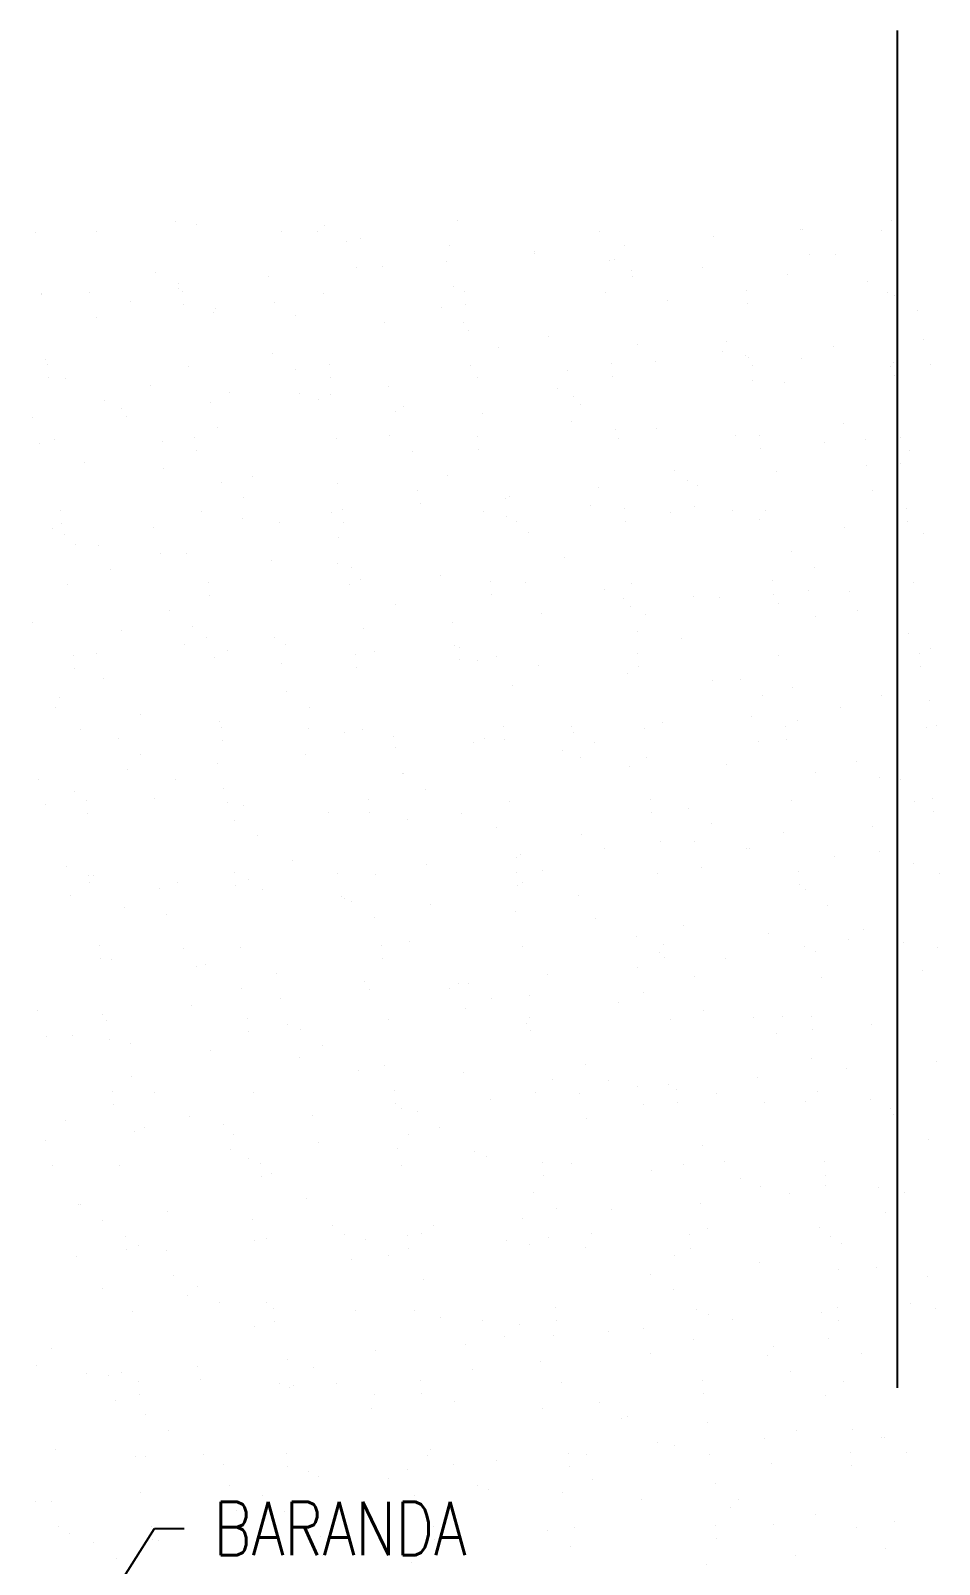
# Model space of a CAD drawing. Header units: millimetres. Extents: x 98 to 155, y -181 to 127.
# Drawn here: x 138.15 to 139.69, y 123.313 to 125.912 of the extents above; entities that cross this region are included whole.
import ezdxf
from ezdxf import colors
from ezdxf.entities.mleader import LeaderData, LeaderLine
from ezdxf.enums import TextEntityAlignment as Align
from ezdxf.math import Vec2, Vec3
from ezdxf.xclip import XClip

# ---------------------------------------------------------------- set-up
doc = ezdxf.new("R2010")
doc.units = ezdxf.units.MM
doc.header["$LTSCALE"] = 15
doc.header["$XCLIPFRAME"] = 2
for name, pattern in [('ACAD_ISO07W100', [3, 0, -3]), ('PHANTOM', [63.5, 31.75, -6.35, 6.35, -6.35, 6.35, -6.35]), ('PHANTOM2', [1.25, 0.625, -0.125, 0.125, -0.125, 0.125, -0.125])]:
    doc.linetypes.add(name, pattern=pattern)
doc.layers.get('0').update_dxf_attribs({"color": 250})
for name, color, linetype in [('A-EJES', 250, 'PHANTOM'), ('A_50_TextoIndicaciones', 250, 'Continuous'), ('DLP_VERDE', 250, 'Continuous')]:
    doc.layers.add(name, color=color, linetype=linetype)
doc.layers.add('A-MUROS', color=252, linetype='Continuous', lineweight=30)
doc.styles.add('R80', font='ARIALN.TTF', dxfattribs={"height": 2.03})
doc.styles.add('TXT_COTAS', font='romans.shx', dxfattribs={"width": 0.8})

# ---------------------------------------------------------------- blocks, each defined once
blk = doc.blocks.new('A$C9f73720c')
at = {"layer": 'DLP_VERDE', "linetype": 'Continuous'}
for p, q in [((30.9135, 98.9312, 0), (30.9135, 98.9312, 0)), ((30.8636, 98.9016, 0), (30.8636, 98.9016, 0)), ((30.908, 98.9035, 0), (30.908, 98.9035, 0)), ((30.8483, 98.8861, 0), (30.8483, 98.8861, 0)), ((30.9917, 98.8779, 0), (30.9917, 98.8779, 0)), ((31.138, 98.8786, 0), (31.138, 98.8786, 0)), ((30.8237, 98.849, 0), (30.8237, 98.849, 0)), ((31.1603, 98.8478, 0), (31.1603, 98.8478, 0)), ((30.7893, 98.8174, 0), (30.7893, 98.8174, 0)), ((31.1065, 98.7985, 0), (31.1065, 98.7985, 0)), ((31.3032, 98.7715, 0), (31.3032, 98.7715, 0)), ((31.4631, 98.7785, 0), (31.4631, 98.7785, 0)), ((31.5075, 98.7804, 0), (31.5075, 98.7804, 0)), ((30.8028, 98.742, 0), (30.8028, 98.742, 0)), ((30.8068, 98.7508, 0), (30.8068, 98.7508, 0)), ((30.8288, 98.7479, 0), (30.8288, 98.7479, 0)), ((30.8902, 98.7534, 0), (30.8902, 98.7534, 0)), ((30.9511, 98.749, 0), (30.9511, 98.749, 0)), ((31.0501, 98.7604, 0), (31.0501, 98.7604, 0)), ((31.0945, 98.7624, 0), (31.0945, 98.7624, 0)), ((31.0946, 98.7408, 0), (31.0946, 98.7408, 0)), ((31.2408, 98.7415, 0), (31.2408, 98.7415, 0)), ((31.3876, 98.7466, 0), (31.3876, 98.7466, 0)), ((31.3891, 98.7485, 0), (31.3891, 98.7485, 0)), ((31.5326, 98.7403, 0), (31.5326, 98.7403, 0)), ((31.6789, 98.7409, 0), (31.6789, 98.7409, 0)), ((31.7242, 98.7455, 0), (31.7242, 98.7455, 0)), ((30.9478, 98.7323, 0), (30.9478, 98.7323, 0)), ((31.0167, 98.7163, 0), (31.0167, 98.7163, 0)), ((31.0518, 98.7186, 0), (31.0518, 98.7186, 0)), ((31.0738, 98.7157, 0), (31.0738, 98.7157, 0)), ((31.3532, 98.7151, 0), (31.3532, 98.7151, 0)), ((31.1928, 98.7, 0), (31.1928, 98.7, 0)), ((31.2968, 98.6863, 0), (31.2968, 98.6863, 0)), ((31.6704, 98.6962, 0), (31.6704, 98.6962, 0)), ((30.9823, 98.6847, 0), (30.9823, 98.6847, 0)), ((31.2995, 98.6659, 0), (31.2995, 98.6659, 0)), ((31.3189, 98.6834, 0), (31.3189, 98.6834, 0)), ((31.4379, 98.6677, 0), (31.4379, 98.6677, 0)), ((30.9286, 98.6355, 0), (30.9286, 98.6355, 0)), ((31.5419, 98.654, 0), (31.5419, 98.654, 0)), ((31.5639, 98.6511, 0), (31.5639, 98.6511, 0)), ((31.6496, 98.6373, 0), (31.6496, 98.6373, 0)), ((31.6829, 98.6355, 0), (31.6829, 98.6355, 0)), ((31.694, 98.6392, 0), (31.694, 98.6392, 0)), ((31.9027, 98.6483, 0), (31.9027, 98.6483, 0)), ((31.9515, 98.6443, 0), (31.9515, 98.6443, 0)), ((32.0626, 98.6553, 0), (32.0626, 98.6553, 0)), ((32.107, 98.6573, 0), (32.107, 98.6573, 0)), ((31.0539, 98.6119, 0), (31.0539, 98.6119, 0)), ((31.0767, 98.6123, 0), (31.0767, 98.6123, 0)), ((31.2366, 98.6193, 0), (31.2366, 98.6193, 0)), ((31.281, 98.6212, 0), (31.281, 98.6212, 0)), ((31.4897, 98.6303, 0), (31.4897, 98.6303, 0)), ((31.492, 98.6114, 0), (31.492, 98.6114, 0)), ((31.5806, 98.6139, 0), (31.5806, 98.6139, 0)), ((31.7869, 98.6218, 0), (31.7869, 98.6218, 0)), ((31.8089, 98.6189, 0), (31.8089, 98.6189, 0)), ((31.9171, 98.6128, 0), (31.9171, 98.6128, 0)), ((31.93, 98.6109, 0), (31.93, 98.6109, 0)), ((32.368, 98.6103, 0), (32.368, 98.6103, 0)), ((30.7594, 98.6042, 0), (30.7594, 98.6042, 0)), ((30.8236, 98.6012, 0), (30.8236, 98.6012, 0)), ((30.868, 98.6032, 0), (30.868, 98.6032, 0)), ((30.9057, 98.6049, 0), (30.9057, 98.6049, 0)), ((31.1974, 98.6037, 0), (31.1974, 98.6037, 0)), ((31.2097, 98.5836, 0), (31.2097, 98.5836, 0)), ((31.3437, 98.6044, 0), (31.3437, 98.6044, 0)), ((31.5462, 98.5824, 0), (31.5462, 98.5824, 0)), ((31.6354, 98.6032, 0), (31.6354, 98.6032, 0)), ((31.7817, 98.6038, 0), (31.7817, 98.6038, 0)), ((31.9279, 98.6032, 0), (31.9279, 98.6032, 0)), ((32.0319, 98.5895, 0), (32.0319, 98.5895, 0)), ((32.054, 98.5866, 0), (32.054, 98.5866, 0)), ((32.0735, 98.6026, 0), (32.0735, 98.6026, 0)), ((32.2198, 98.6033, 0), (32.2198, 98.6033, 0)), ((32.2343, 98.5939, 0), (32.2343, 98.5939, 0)), ((31.8634, 98.5635, 0), (31.8634, 98.5635, 0)), ((32.1729, 98.571, 0), (32.1729, 98.571, 0)), ((32.2769, 98.5573, 0), (32.2769, 98.5573, 0)), ((30.8388, 98.5532, 0), (30.8388, 98.5532, 0)), ((31.1753, 98.552, 0), (31.1753, 98.552, 0)), ((31.4925, 98.5332, 0), (31.4925, 98.5332, 0)), ((32.299, 98.5544, 0), (32.299, 98.5544, 0)), ((32.418, 98.5387, 0), (32.418, 98.5387, 0)), ((32.5155, 98.542, 0), (32.5155, 98.542, 0)), ((32.6621, 98.5322, 0), (32.6621, 98.5322, 0)), ((32.7065, 98.5341, 0), (32.7065, 98.5341, 0)), ((30.7736, 98.5151, 0), (30.7736, 98.5151, 0)), ((30.8044, 98.5217, 0), (30.8044, 98.5217, 0)), ((32.0892, 98.5072, 0), (32.0892, 98.5072, 0)), ((32.1445, 98.5116, 0), (32.1445, 98.5116, 0)), ((32.2491, 98.5141, 0), (32.2491, 98.5141, 0)), ((32.2935, 98.5161, 0), (32.2935, 98.5161, 0)), ((32.481, 98.5104, 0), (32.481, 98.5104, 0)), ((32.5022, 98.5252, 0), (32.5022, 98.5252, 0)), ((32.522, 98.525, 0), (32.522, 98.525, 0)), ((32.544, 98.5221, 0), (32.544, 98.5221, 0)), ((32.663, 98.5064, 0), (32.663, 98.5064, 0)), ((30.8776, 98.5014, 0), (30.8776, 98.5014, 0)), ((30.8997, 98.4985, 0), (30.8997, 98.4985, 0)), ((31.0187, 98.4828, 0), (31.0187, 98.4828, 0)), ((31.1215, 98.5028, 0), (31.1215, 98.5028, 0)), ((31.4231, 98.4781, 0), (31.4231, 98.4781, 0)), ((31.4675, 98.48, 0), (31.4675, 98.48, 0)), ((31.6762, 98.4891, 0), (31.6762, 98.4891, 0)), ((31.7736, 98.4812, 0), (31.7736, 98.4812, 0)), ((31.8361, 98.4961, 0), (31.8361, 98.4961, 0)), ((31.8805, 98.4981, 0), (31.8805, 98.4981, 0)), ((32.1101, 98.4801, 0), (32.1101, 98.4801, 0)), ((32.767, 98.4928, 0), (32.767, 98.4928, 0)), ((32.789, 98.4899, 0), (32.789, 98.4899, 0)), ((32.7982, 98.4916, 0), (32.7982, 98.4916, 0)), ((30.7187, 98.4753, 0), (30.7187, 98.4753, 0)), ((30.7506, 98.4724, 0), (30.7506, 98.4724, 0)), ((30.8502, 98.4531, 0), (30.8502, 98.4531, 0)), ((30.8622, 98.4671, 0), (30.8622, 98.4671, 0)), ((31.0085, 98.4678, 0), (31.0085, 98.4678, 0)), ((31.0101, 98.46, 0), (31.0101, 98.46, 0)), ((31.0545, 98.462, 0), (31.0545, 98.462, 0)), ((31.1227, 98.4691, 0), (31.1227, 98.4691, 0)), ((31.1447, 98.4662, 0), (31.1447, 98.4662, 0)), ((31.1568, 98.4748, 0), (31.1568, 98.4748, 0)), ((31.2632, 98.4711, 0), (31.2632, 98.4711, 0)), ((31.3002, 98.4666, 0), (31.3002, 98.4666, 0)), ((31.4465, 98.4673, 0), (31.4465, 98.4673, 0)), ((31.5948, 98.4743, 0), (31.5948, 98.4743, 0)), ((31.7383, 98.4661, 0), (31.7383, 98.4661, 0)), ((31.8846, 98.4667, 0), (31.8846, 98.4667, 0)), ((32.0328, 98.4738, 0), (32.0328, 98.4738, 0)), ((32.1763, 98.4655, 0), (32.1763, 98.4655, 0)), ((32.3226, 98.4662, 0), (32.3226, 98.4662, 0)), ((32.4273, 98.4612, 0), (32.4273, 98.4612, 0)), ((32.4709, 98.4732, 0), (32.4709, 98.4732, 0)), ((32.6143, 98.465, 0), (32.6143, 98.465, 0)), ((32.7606, 98.4657, 0), (32.7606, 98.4657, 0)), ((32.908, 98.4742, 0), (32.908, 98.4742, 0)), ((32.9089, 98.4727, 0), (32.9089, 98.4727, 0)), ((33.012, 98.4605, 0), (33.012, 98.4605, 0)), ((31.2637, 98.4505, 0), (31.2637, 98.4505, 0)), ((31.3677, 98.4368, 0), (31.3677, 98.4368, 0)), ((31.3897, 98.4339, 0), (31.3897, 98.4339, 0)), ((31.4027, 98.4509, 0), (31.4027, 98.4509, 0)), ((31.7392, 98.4497, 0), (31.7392, 98.4497, 0)), ((32.0564, 98.4308, 0), (32.0564, 98.4308, 0)), ((31.0317, 98.4205, 0), (31.0317, 98.4205, 0)), ((31.3683, 98.4193, 0), (31.3683, 98.4193, 0)), ((31.5087, 98.4183, 0), (31.5087, 98.4183, 0)), ((31.6127, 98.4046, 0), (31.6127, 98.4046, 0)), ((31.6348, 98.4017, 0), (31.6348, 98.4017, 0)), ((31.6854, 98.4005, 0), (31.6854, 98.4005, 0)), ((32.7084, 98.4093, 0), (32.7084, 98.4093, 0)), ((30.9973, 98.389, 0), (30.9973, 98.389, 0)), ((31.7538, 98.386, 0), (31.7538, 98.386, 0)), ((32.3375, 98.3789, 0), (32.3375, 98.3789, 0)), ((32.48, 98.3749, 0), (32.48, 98.3749, 0)), ((32.674, 98.3777, 0), (32.674, 98.3777, 0)), ((32.6887, 98.384, 0), (32.6887, 98.384, 0)), ((32.8486, 98.391, 0), (32.8486, 98.391, 0)), ((32.893, 98.3929, 0), (32.893, 98.3929, 0)), ((31.3145, 98.3701, 0), (31.3145, 98.3701, 0)), ((31.8578, 98.3723, 0), (31.8578, 98.3723, 0)), ((31.8627, 98.348, 0), (31.8627, 98.348, 0)), ((31.8798, 98.3694, 0), (31.8798, 98.3694, 0)), ((31.9666, 98.3485, 0), (31.9666, 98.3485, 0)), ((31.9988, 98.3538, 0), (31.9988, 98.3538, 0)), ((32.0226, 98.3549, 0), (32.0226, 98.3549, 0)), ((32.067, 98.3569, 0), (32.067, 98.3569, 0)), ((32.2757, 98.366, 0), (32.2757, 98.366, 0)), ((32.4356, 98.373, 0), (32.4356, 98.373, 0)), ((32.9912, 98.3589, 0), (32.9912, 98.3589, 0)), ((30.6733, 98.3312, 0), (30.6733, 98.3312, 0)), ((30.8216, 98.3382, 0), (30.8216, 98.3382, 0)), ((30.9436, 98.3397, 0), (30.9436, 98.3397, 0)), ((30.9651, 98.33, 0), (30.9651, 98.33, 0)), ((31.1113, 98.3307, 0), (31.1113, 98.3307, 0)), ((31.2596, 98.3377, 0), (31.2596, 98.3377, 0)), ((31.4031, 98.3295, 0), (31.4031, 98.3295, 0)), ((31.4497, 98.3299, 0), (31.4497, 98.3299, 0)), ((31.5494, 98.3302, 0), (31.5494, 98.3302, 0)), ((31.6096, 98.3369, 0), (31.6096, 98.3369, 0)), ((31.654, 98.3388, 0), (31.654, 98.3388, 0)), ((31.6976, 98.3372, 0), (31.6976, 98.3372, 0)), ((31.8411, 98.329, 0), (31.8411, 98.329, 0)), ((31.9874, 98.3296, 0), (31.9874, 98.3296, 0)), ((32.1028, 98.3401, 0), (32.1028, 98.3401, 0)), ((32.1248, 98.3372, 0), (32.1248, 98.3372, 0)), ((32.1357, 98.3367, 0), (32.1357, 98.3367, 0)), ((32.2792, 98.3284, 0), (32.2792, 98.3284, 0)), ((32.3031, 98.3474, 0), (32.3031, 98.3474, 0)), ((32.4254, 98.3291, 0), (32.4254, 98.3291, 0)), ((32.5737, 98.3361, 0), (32.5737, 98.3361, 0)), ((32.6203, 98.3285, 0), (32.6203, 98.3285, 0)), ((32.7172, 98.3279, 0), (32.7172, 98.3279, 0)), ((32.8635, 98.3286, 0), (32.8635, 98.3286, 0)), ((30.7836, 98.3008, 0), (30.7836, 98.3008, 0)), ((30.828, 98.3028, 0), (30.828, 98.3028, 0)), ((31.0367, 98.3119, 0), (31.0367, 98.3119, 0)), ((31.1966, 98.3189, 0), (31.1966, 98.3189, 0)), ((31.241, 98.3208, 0), (31.241, 98.3208, 0)), ((31.5956, 98.3182, 0), (31.5956, 98.3182, 0)), ((31.9322, 98.317, 0), (31.9322, 98.317, 0)), ((32.2438, 98.3215, 0), (32.2438, 98.3215, 0)), ((32.2493, 98.2981, 0), (32.2493, 98.2981, 0)), ((32.3478, 98.3078, 0), (32.3478, 98.3078, 0)), ((32.3698, 98.3049, 0), (32.3698, 98.3049, 0)), ((30.7035, 98.2842, 0), (30.7035, 98.2842, 0)), ((30.7255, 98.2813, 0), (30.7255, 98.2813, 0)), ((31.2247, 98.2878, 0), (31.2247, 98.2878, 0)), ((31.5612, 98.2866, 0), (31.5612, 98.2866, 0)), ((32.4888, 98.2892, 0), (32.4888, 98.2892, 0)), ((32.5928, 98.2756, 0), (32.5928, 98.2756, 0)), ((32.6149, 98.2727, 0), (32.6149, 98.2727, 0)), ((32.9014, 98.2766, 0), (32.9014, 98.2766, 0)), ((30.8445, 98.2656, 0), (30.8445, 98.2656, 0)), ((30.8538, 98.2574, 0), (30.8538, 98.2574, 0)), ((30.9485, 98.2519, 0), (30.9485, 98.2519, 0)), ((30.9706, 98.249, 0), (30.9706, 98.249, 0)), ((31.1903, 98.2563, 0), (31.1903, 98.2563, 0)), ((31.8784, 98.2678, 0), (31.8784, 98.2678, 0)), ((32.5305, 98.2462, 0), (32.5305, 98.2462, 0)), ((32.7339, 98.257, 0), (32.7339, 98.257, 0)), ((32.867, 98.2451, 0), (32.867, 98.2451, 0)), ((30.8194, 98.2259, 0), (30.8194, 98.2259, 0)), ((31.0895, 98.2333, 0), (31.0895, 98.2333, 0)), ((31.1935, 98.2196, 0), (31.1935, 98.2196, 0)), ((31.5075, 98.2374, 0), (31.5075, 98.2374, 0)), ((32.4622, 98.2248, 0), (32.4622, 98.2248, 0)), ((32.6221, 98.2318, 0), (32.6221, 98.2318, 0)), ((32.6665, 98.2337, 0), (32.6665, 98.2337, 0)), ((32.8379, 98.2433, 0), (32.8379, 98.2433, 0)), ((32.8599, 98.2404, 0), (32.8599, 98.2404, 0)), ((32.8752, 98.2428, 0), (32.8752, 98.2428, 0)), ((32.9789, 98.2247, 0), (32.9789, 98.2247, 0)), ((30.7761, 98.1941, 0), (30.7761, 98.1941, 0)), ((30.9244, 98.2011, 0), (30.9244, 98.2011, 0)), ((31.0679, 98.1929, 0), (31.0679, 98.1929, 0)), ((31.1366, 98.207, 0), (31.1366, 98.207, 0)), ((31.2142, 98.1936, 0), (31.2142, 98.1936, 0)), ((31.2156, 98.2167, 0), (31.2156, 98.2167, 0)), ((31.3346, 98.2011, 0), (31.3346, 98.2011, 0)), ((31.3625, 98.2006, 0), (31.3625, 98.2006, 0)), ((31.5059, 98.1924, 0), (31.5059, 98.1924, 0)), ((31.6522, 98.193, 0), (31.6522, 98.193, 0)), ((31.7961, 98.1957, 0), (31.7961, 98.1957, 0)), ((31.8005, 98.2001, 0), (31.8005, 98.2001, 0)), ((31.8405, 98.1977, 0), (31.8405, 98.1977, 0)), ((32.0492, 98.2068, 0), (32.0492, 98.2068, 0)), ((32.0902, 98.1925, 0), (32.0902, 98.1925, 0)), ((32.1596, 98.2159, 0), (32.1596, 98.2159, 0)), ((32.2091, 98.2138, 0), (32.2091, 98.2138, 0)), ((32.2385, 98.1996, 0), (32.2385, 98.1996, 0)), ((32.2535, 98.2157, 0), (32.2535, 98.2157, 0)), ((32.4961, 98.2147, 0), (32.4961, 98.2147, 0)), ((32.6766, 98.199, 0), (32.6766, 98.199, 0)), ((32.8132, 98.1958, 0), (32.8132, 98.1958, 0)), ((30.7656, 98.1767, 0), (30.7656, 98.1767, 0)), ((31.2232, 98.1707, 0), (31.2232, 98.1707, 0)), ((31.3831, 98.1777, 0), (31.3831, 98.1777, 0)), ((31.4275, 98.1796, 0), (31.4275, 98.1796, 0)), ((31.4386, 98.1874, 0), (31.4386, 98.1874, 0)), ((31.4606, 98.1845, 0), (31.4606, 98.1845, 0)), ((31.5796, 98.1688, 0), (31.5796, 98.1688, 0)), ((31.6362, 98.1888, 0), (31.6362, 98.1888, 0)), ((31.7886, 98.1855, 0), (31.7886, 98.1855, 0)), ((31.944, 98.1918, 0), (31.944, 98.1918, 0)), ((32.1251, 98.1843, 0), (32.1251, 98.1843, 0)), ((32.382, 98.1913, 0), (32.382, 98.1913, 0)), ((32.5283, 98.192, 0), (32.5283, 98.192, 0)), ((32.82, 98.1908, 0), (32.82, 98.1908, 0)), ((32.9663, 98.1915, 0), (32.9663, 98.1915, 0)), ((30.8102, 98.1527, 0), (30.8102, 98.1527, 0)), ((30.9701, 98.1597, 0), (30.9701, 98.1597, 0)), ((31.0145, 98.1616, 0), (31.0145, 98.1616, 0)), ((31.4177, 98.1551, 0), (31.4177, 98.1551, 0)), ((31.6836, 98.1551, 0), (31.6836, 98.1551, 0)), ((31.7056, 98.1522, 0), (31.7056, 98.1522, 0)), ((31.7542, 98.154, 0), (31.7542, 98.154, 0)), ((32.4423, 98.1654, 0), (32.4423, 98.1654, 0)), ((31.0468, 98.1247, 0), (31.0468, 98.1247, 0)), ((31.3833, 98.1236, 0), (31.3833, 98.1236, 0)), ((31.8246, 98.1366, 0), (31.8246, 98.1366, 0)), ((31.9286, 98.1229, 0), (31.9286, 98.1229, 0)), ((31.9507, 98.12, 0), (31.9507, 98.12, 0)), ((32.0714, 98.1351, 0), (32.0714, 98.1351, 0)), ((30.6758, 98.0944, 0), (30.6758, 98.0944, 0)), ((31.0124, 98.0932, 0), (31.0124, 98.0932, 0)), ((31.7005, 98.1047, 0), (31.7005, 98.1047, 0)), ((32.0696, 98.1043, 0), (32.0696, 98.1043, 0)), ((32.1737, 98.0906, 0), (32.1737, 98.0906, 0)), ((32.7235, 98.1135, 0), (32.7235, 98.1135, 0)), ((32.8086, 98.0906, 0), (32.8086, 98.0906, 0)), ((32.853, 98.0926, 0), (32.853, 98.0926, 0)), ((30.6414, 98.0629, 0), (30.6414, 98.0629, 0)), ((31.0273, 98.064, 0), (31.0273, 98.064, 0)), ((31.3295, 98.0743, 0), (31.3295, 98.0743, 0)), ((31.4653, 98.0635, 0), (31.4653, 98.0635, 0)), ((31.9033, 98.063, 0), (31.9033, 98.063, 0)), ((32.1957, 98.0877, 0), (32.1957, 98.0877, 0)), ((32.2357, 98.0656, 0), (32.2357, 98.0656, 0)), ((32.3147, 98.072, 0), (32.3147, 98.072, 0)), ((32.3414, 98.0624, 0), (32.3414, 98.0624, 0)), ((32.3525, 98.0832, 0), (32.3525, 98.0832, 0)), ((32.3956, 98.0726, 0), (32.3956, 98.0726, 0)), ((32.44, 98.0745, 0), (32.44, 98.0745, 0)), ((32.6487, 98.0836, 0), (32.6487, 98.0836, 0)), ((32.689, 98.082, 0), (32.689, 98.082, 0)), ((30.6703, 98.0484, 0), (30.6703, 98.0484, 0)), ((30.7327, 98.0563, 0), (30.7327, 98.0563, 0)), ((30.879, 98.057, 0), (30.879, 98.057, 0)), ((30.9586, 98.044, 0), (30.9586, 98.044, 0)), ((31.1707, 98.0558, 0), (31.1707, 98.0558, 0)), ((31.317, 98.0565, 0), (31.317, 98.0565, 0)), ((31.5696, 98.0365, 0), (31.5696, 98.0365, 0)), ((31.6088, 98.0553, 0), (31.6088, 98.0553, 0)), ((31.614, 98.0385, 0), (31.614, 98.0385, 0)), ((31.755, 98.0559, 0), (31.755, 98.0559, 0)), ((31.8227, 98.0476, 0), (31.8227, 98.0476, 0)), ((31.9816, 98.0528, 0), (31.9816, 98.0528, 0)), ((31.9826, 98.0546, 0), (31.9826, 98.0546, 0)), ((32.027, 98.0565, 0), (32.027, 98.0565, 0)), ((32.0468, 98.0547, 0), (32.0468, 98.0547, 0)), ((32.1931, 98.0554, 0), (32.1931, 98.0554, 0)), ((32.3181, 98.0516, 0), (32.3181, 98.0516, 0)), ((32.4187, 98.0584, 0), (32.4187, 98.0584, 0)), ((32.4407, 98.0555, 0), (32.4407, 98.0555, 0)), ((32.4848, 98.0542, 0), (32.4848, 98.0542, 0)), ((32.5597, 98.0398, 0), (32.5597, 98.0398, 0)), ((32.6311, 98.0549, 0), (32.6311, 98.0549, 0)), ((32.7794, 98.0619, 0), (32.7794, 98.0619, 0)), ((32.9229, 98.0537, 0), (32.9229, 98.0537, 0)), ((30.7744, 98.0347, 0), (30.7744, 98.0347, 0)), ((30.7964, 98.0318, 0), (30.7964, 98.0318, 0)), ((30.9154, 98.0161, 0), (30.9154, 98.0161, 0)), ((30.9967, 98.0115, 0), (30.9967, 98.0115, 0)), ((31.1566, 98.0185, 0), (31.1566, 98.0185, 0)), ((31.201, 98.0204, 0), (31.201, 98.0204, 0)), ((31.4097, 98.0295, 0), (31.4097, 98.0295, 0)), ((31.6107, 98.0224, 0), (31.6107, 98.0224, 0)), ((31.9472, 98.0213, 0), (31.9472, 98.0213, 0)), ((32.6353, 98.0327, 0), (32.6353, 98.0327, 0)), ((32.6637, 98.0261, 0), (32.6637, 98.0261, 0)), ((32.6857, 98.0232, 0), (32.6857, 98.0232, 0)), ((30.7436, 98.0005, 0), (30.7436, 98.0005, 0)), ((30.788, 98.0024, 0), (30.788, 98.0024, 0)), ((31.0194, 98.0024, 0), (31.0194, 98.0024, 0)), ((31.0414, 97.9995, 0), (31.0414, 97.9995, 0)), ((31.2397, 97.9921, 0), (31.2397, 97.9921, 0)), ((31.5763, 97.9909, 0), (31.5763, 97.9909, 0)), ((32.2644, 98.0024, 0), (32.2644, 98.0024, 0)), ((32.8047, 98.0075, 0), (32.8047, 98.0075, 0)), ((32.9087, 97.9938, 0), (32.9087, 97.9938, 0)), ((30.8688, 97.9617, 0), (30.8688, 97.9617, 0)), ((31.1604, 97.9839, 0), (31.1604, 97.9839, 0)), ((31.2053, 97.9605, 0), (31.2053, 97.9605, 0)), ((31.2644, 97.9702, 0), (31.2644, 97.9702, 0)), ((31.2864, 97.9673, 0), (31.2864, 97.9673, 0)), ((31.8934, 97.972, 0), (31.8934, 97.972, 0)), ((32.9164, 97.9808, 0), (32.9164, 97.9808, 0)), ((31.4054, 97.9516, 0), (31.4054, 97.9516, 0)), ((31.5094, 97.9379, 0), (31.5094, 97.9379, 0)), ((31.5225, 97.9416, 0), (31.5225, 97.9416, 0)), ((31.5315, 97.935, 0), (31.5315, 97.935, 0)), ((32.5455, 97.9505, 0), (32.5455, 97.9505, 0)), ((32.6265, 97.9334, 0), (32.6265, 97.9334, 0)), ((32.8352, 97.9425, 0), (32.8352, 97.9425, 0)), ((32.882, 97.9493, 0), (32.882, 97.9493, 0)), ((30.6921, 97.9275, 0), (30.6921, 97.9275, 0)), ((30.8344, 97.9302, 0), (30.8344, 97.9302, 0)), ((30.8355, 97.9192, 0), (30.8355, 97.9192, 0)), ((30.9818, 97.9199, 0), (30.9818, 97.9199, 0)), ((31.1301, 97.9269, 0), (31.1301, 97.9269, 0)), ((31.1516, 97.9113, 0), (31.1516, 97.9113, 0)), ((31.2736, 97.9187, 0), (31.2736, 97.9187, 0)), ((31.4198, 97.9194, 0), (31.4198, 97.9194, 0)), ((31.5681, 97.9264, 0), (31.5681, 97.9264, 0)), ((31.6505, 97.9194, 0), (31.6505, 97.9194, 0)), ((31.7116, 97.9182, 0), (31.7116, 97.9182, 0)), ((31.8579, 97.9188, 0), (31.8579, 97.9188, 0)), ((32.0062, 97.9259, 0), (32.0062, 97.9259, 0)), ((32.0092, 97.9064, 0), (32.0092, 97.9064, 0)), ((32.1496, 97.9176, 0), (32.1496, 97.9176, 0)), ((32.1691, 97.9134, 0), (32.1691, 97.9134, 0)), ((32.1746, 97.9201, 0), (32.1746, 97.9201, 0)), ((32.2135, 97.9153, 0), (32.2135, 97.9153, 0)), ((32.2959, 97.9183, 0), (32.2959, 97.9183, 0)), ((32.4222, 97.9244, 0), (32.4222, 97.9244, 0)), ((32.4442, 97.9253, 0), (32.4442, 97.9253, 0)), ((32.5111, 97.9189, 0), (32.5111, 97.9189, 0)), ((32.5821, 97.9314, 0), (32.5821, 97.9314, 0)), ((32.5877, 97.9171, 0), (32.5877, 97.9171, 0)), ((32.7339, 97.9178, 0), (32.7339, 97.9178, 0)), ((32.8822, 97.9248, 0), (32.8822, 97.9248, 0)), ((30.7807, 97.8809, 0), (30.7807, 97.8809, 0)), ((31.5962, 97.8884, 0), (31.5962, 97.8884, 0)), ((31.7545, 97.9057, 0), (31.7545, 97.9057, 0)), ((31.7561, 97.8954, 0), (31.7561, 97.8954, 0)), ((31.7765, 97.9028, 0), (31.7765, 97.9028, 0)), ((31.8005, 97.8973, 0), (31.8005, 97.8973, 0)), ((31.8036, 97.8897, 0), (31.8036, 97.8897, 0)), ((31.8955, 97.8871, 0), (31.8955, 97.8871, 0)), ((32.1402, 97.8886, 0), (32.1402, 97.8886, 0)), ((32.8283, 97.9, 0), (32.8283, 97.9, 0)), ((30.9301, 97.8593, 0), (30.9301, 97.8593, 0)), ((30.9745, 97.8612, 0), (30.9745, 97.8612, 0)), ((31.1832, 97.8703, 0), (31.1832, 97.8703, 0)), ((31.3431, 97.8773, 0), (31.3431, 97.8773, 0)), ((31.3875, 97.8793, 0), (31.3875, 97.8793, 0)), ((31.4327, 97.8594, 0), (31.4327, 97.8594, 0)), ((31.7692, 97.8582, 0), (31.7692, 97.8582, 0)), ((31.9995, 97.8734, 0), (31.9995, 97.8734, 0)), ((32.0215, 97.8705, 0), (32.0215, 97.8705, 0)), ((32.1405, 97.8548, 0), (32.1405, 97.8548, 0)), ((32.4573, 97.8697, 0), (32.4573, 97.8697, 0)), ((30.5615, 97.8432, 0), (30.5615, 97.8432, 0)), ((30.7702, 97.8523, 0), (30.7702, 97.8523, 0)), ((31.0618, 97.829, 0), (31.0618, 97.829, 0)), ((32.0864, 97.8393, 0), (32.0864, 97.8393, 0)), ((32.2445, 97.8412, 0), (32.2445, 97.8412, 0)), ((32.2666, 97.8383, 0), (32.2666, 97.8383, 0)), ((30.6002, 97.8175, 0), (30.6002, 97.8175, 0)), ((30.6222, 97.8146, 0), (30.6222, 97.8146, 0)), ((31.3983, 97.8278, 0), (31.3983, 97.8278, 0)), ((31.7155, 97.8089, 0), (31.7155, 97.8089, 0)), ((32.3855, 97.8226, 0), (32.3855, 97.8226, 0)), ((32.4895, 97.8089, 0), (32.4895, 97.8089, 0)), ((32.5116, 97.806, 0), (32.5116, 97.806, 0)), ((32.7385, 97.8178, 0), (32.7385, 97.8178, 0)), ((30.6466, 97.7833, 0), (30.6466, 97.7833, 0)), ((30.6909, 97.7986, 0), (30.6909, 97.7986, 0)), ((30.7412, 97.7989, 0), (30.7412, 97.7989, 0)), ((30.7949, 97.7903, 0), (30.7949, 97.7903, 0)), ((30.8452, 97.7852, 0), (30.8452, 97.7852, 0)), ((30.8673, 97.7823, 0), (30.8673, 97.7823, 0)), ((30.9384, 97.7821, 0), (30.9384, 97.7821, 0)), ((31.0274, 97.7975, 0), (31.0274, 97.7975, 0)), ((31.0846, 97.7828, 0), (31.0846, 97.7828, 0)), ((31.2329, 97.7898, 0), (31.2329, 97.7898, 0)), ((31.3446, 97.7786, 0), (31.3446, 97.7786, 0)), ((31.3764, 97.7816, 0), (31.3764, 97.7816, 0)), ((31.5227, 97.7823, 0), (31.5227, 97.7823, 0)), ((31.671, 97.7893, 0), (31.671, 97.7893, 0)), ((31.8144, 97.7811, 0), (31.8144, 97.7811, 0)), ((31.9607, 97.7817, 0), (31.9607, 97.7817, 0)), ((32.109, 97.7888, 0), (32.109, 97.7888, 0)), ((32.2525, 97.7805, 0), (32.2525, 97.7805, 0)), ((32.3676, 97.7874, 0), (32.3676, 97.7874, 0)), ((32.3987, 97.7812, 0), (32.3987, 97.7812, 0)), ((32.547, 97.7882, 0), (32.547, 97.7882, 0)), ((32.6087, 97.7833, 0), (32.6087, 97.7833, 0)), ((32.6306, 97.7903, 0), (32.6306, 97.7903, 0)), ((32.6905, 97.78, 0), (32.6905, 97.78, 0)), ((32.7041, 97.7862, 0), (32.7041, 97.7862, 0)), ((32.7346, 97.7766, 0), (32.7346, 97.7766, 0)), ((32.7686, 97.7902, 0), (32.7686, 97.7902, 0)), ((32.813, 97.7922, 0), (32.813, 97.7922, 0)), ((32.8368, 97.7807, 0), (32.8368, 97.7807, 0)), ((30.6565, 97.7671, 0), (30.6565, 97.7671, 0)), ((30.9862, 97.7667, 0), (30.9862, 97.7667, 0)), ((31.0902, 97.753, 0), (31.0902, 97.753, 0)), ((31.9426, 97.7542, 0), (31.9426, 97.7542, 0)), ((31.987, 97.7561, 0), (31.987, 97.7561, 0)), ((31.9966, 97.757, 0), (31.9966, 97.757, 0)), ((32.1957, 97.7652, 0), (32.1957, 97.7652, 0)), ((32.3331, 97.7559, 0), (32.3331, 97.7559, 0)), ((32.3556, 97.7722, 0), (32.3556, 97.7722, 0)), ((32.4, 97.7742, 0), (32.4, 97.7742, 0)), ((32.7566, 97.7737, 0), (32.7566, 97.7737, 0)), ((32.8756, 97.7581, 0), (32.8756, 97.7581, 0)), ((30.9736, 97.7482, 0), (30.9736, 97.7482, 0)), ((31.1123, 97.7501, 0), (31.1123, 97.7501, 0)), ((31.2313, 97.7344, 0), (31.2313, 97.7344, 0)), ((31.3697, 97.7292, 0), (31.3697, 97.7292, 0)), ((31.5296, 97.7362, 0), (31.5296, 97.7362, 0)), ((31.574, 97.7381, 0), (31.574, 97.7381, 0)), ((31.6257, 97.7267, 0), (31.6257, 97.7267, 0)), ((31.7827, 97.7472, 0), (31.7827, 97.7472, 0)), ((31.9622, 97.7255, 0), (31.9622, 97.7255, 0)), ((32.6503, 97.737, 0), (32.6503, 97.737, 0)), ((30.6027, 97.7178, 0), (30.6027, 97.7178, 0)), ((30.7036, 97.7001, 0), (30.7036, 97.7001, 0)), ((30.748, 97.702, 0), (30.748, 97.702, 0)), ((30.9567, 97.7111, 0), (30.9567, 97.7111, 0)), ((31.1166, 97.7181, 0), (31.1166, 97.7181, 0)), ((31.161, 97.7201, 0), (31.161, 97.7201, 0)), ((31.3353, 97.7207, 0), (31.3353, 97.7207, 0)), ((31.3573, 97.7178, 0), (31.3573, 97.7178, 0)), ((31.4763, 97.7022, 0), (31.4763, 97.7022, 0)), ((32.2794, 97.7066, 0), (32.2794, 97.7066, 0)), ((30.5437, 97.6931, 0), (30.5437, 97.6931, 0)), ((31.2548, 97.6963, 0), (31.2548, 97.6963, 0)), ((31.5803, 97.6885, 0), (31.5803, 97.6885, 0)), ((31.5913, 97.6951, 0), (31.5913, 97.6951, 0)), ((31.6023, 97.6856, 0), (31.6023, 97.6856, 0)), ((31.9085, 97.6762, 0), (31.9085, 97.6762, 0)), ((30.7495, 97.6462, 0), (30.7495, 97.6462, 0)), ((30.8838, 97.6659, 0), (30.8838, 97.6659, 0)), ((30.8977, 97.6532, 0), (30.8977, 97.6532, 0)), ((31.2204, 97.6648, 0), (31.2204, 97.6648, 0)), ((31.3358, 97.6527, 0), (31.3358, 97.6527, 0)), ((31.7213, 97.6699, 0), (31.7213, 97.6699, 0)), ((31.7738, 97.6522, 0), (31.7738, 97.6522, 0)), ((31.8253, 97.6562, 0), (31.8253, 97.6562, 0)), ((31.8474, 97.6533, 0), (31.8474, 97.6533, 0)), ((32.2118, 97.6517, 0), (32.2118, 97.6517, 0)), ((32.5605, 97.6547, 0), (32.5605, 97.6547, 0)), ((32.6499, 97.6511, 0), (32.6499, 97.6511, 0)), ((30.6032, 97.6455, 0), (30.6032, 97.6455, 0)), ((30.8494, 97.6344, 0), (30.8494, 97.6344, 0)), ((31.0412, 97.645, 0), (31.0412, 97.645, 0)), ((31.1875, 97.6457, 0), (31.1875, 97.6457, 0)), ((31.4792, 97.6445, 0), (31.4792, 97.6445, 0)), ((31.5375, 97.6459, 0), (31.5375, 97.6459, 0)), ((31.6255, 97.6452, 0), (31.6255, 97.6452, 0)), ((31.9173, 97.644, 0), (31.9173, 97.644, 0)), ((31.9664, 97.6376, 0), (31.9664, 97.6376, 0)), ((32.0636, 97.6446, 0), (32.0636, 97.6446, 0)), ((32.0704, 97.624, 0), (32.0704, 97.624, 0)), ((32.0924, 97.6211, 0), (32.0924, 97.6211, 0)), ((32.1896, 97.6243, 0), (32.1896, 97.6243, 0)), ((32.3553, 97.6434, 0), (32.3553, 97.6434, 0)), ((32.3822, 97.6241, 0), (32.3822, 97.6241, 0)), ((32.5016, 97.6441, 0), (32.5016, 97.6441, 0)), ((32.5261, 97.6232, 0), (32.5261, 97.6232, 0)), ((32.5421, 97.631, 0), (32.5421, 97.631, 0)), ((32.5865, 97.633, 0), (32.5865, 97.633, 0)), ((32.7933, 97.6429, 0), (32.7933, 97.6429, 0)), ((32.7952, 97.6421, 0), (32.7952, 97.6421, 0)), ((31.1666, 97.6155, 0), (31.1666, 97.6155, 0)), ((31.7161, 97.595, 0), (31.7161, 97.595, 0)), ((31.7605, 97.5969, 0), (31.7605, 97.5969, 0)), ((31.9692, 97.606, 0), (31.9692, 97.606, 0)), ((32.1291, 97.613, 0), (32.1291, 97.613, 0)), ((32.1735, 97.6149, 0), (32.1735, 97.6149, 0)), ((32.2114, 97.6054, 0), (32.2114, 97.6054, 0)), ((30.5671, 97.5817, 0), (30.5671, 97.5817, 0)), ((30.7957, 97.5851, 0), (30.7957, 97.5851, 0)), ((31.1432, 97.57, 0), (31.1432, 97.57, 0)), ((31.3031, 97.5769, 0), (31.3031, 97.5769, 0)), ((31.3475, 97.5789, 0), (31.3475, 97.5789, 0)), ((31.5562, 97.588, 0), (31.5562, 97.588, 0)), ((31.8187, 97.594, 0), (31.8187, 97.594, 0)), ((32.1552, 97.5928, 0), (32.1552, 97.5928, 0)), ((32.3154, 97.5917, 0), (32.3154, 97.5917, 0)), ((32.3374, 97.5888, 0), (32.3374, 97.5888, 0)), ((32.4564, 97.5731, 0), (32.4564, 97.5731, 0)), ((32.4724, 97.5739, 0), (32.4724, 97.5739, 0)), ((30.5215, 97.5428, 0), (30.5215, 97.5428, 0)), ((30.6711, 97.568, 0), (30.6711, 97.568, 0)), ((30.6931, 97.5651, 0), (30.6931, 97.5651, 0)), ((30.7302, 97.5519, 0), (30.7302, 97.5519, 0)), ((30.8121, 97.5495, 0), (30.8121, 97.5495, 0)), ((30.8901, 97.5589, 0), (30.8901, 97.5589, 0)), ((30.9345, 97.5609, 0), (30.9345, 97.5609, 0)), ((31.4477, 97.5636, 0), (31.4477, 97.5636, 0)), ((31.7843, 97.5624, 0), (31.7843, 97.5624, 0)), ((32.1014, 97.5436, 0), (32.1014, 97.5436, 0)), ((32.5604, 97.5594, 0), (32.5604, 97.5594, 0)), ((32.5825, 97.5565, 0), (32.5825, 97.5565, 0)), ((30.5625, 97.5167, 0), (30.5625, 97.5167, 0)), ((30.9161, 97.5358, 0), (30.9161, 97.5358, 0)), ((30.9381, 97.5329, 0), (30.9381, 97.5329, 0)), ((31.0571, 97.5172, 0), (31.0571, 97.5172, 0)), ((31.0768, 97.5332, 0), (31.0768, 97.5332, 0)), ((31.4133, 97.5321, 0), (31.4133, 97.5321, 0)), ((32.7014, 97.5409, 0), (32.7014, 97.5409, 0)), ((32.7535, 97.522, 0), (32.7535, 97.522, 0)), ((32.8054, 97.5272, 0), (32.8054, 97.5272, 0)), ((30.7059, 97.5029, 0), (30.7059, 97.5029, 0)), ((30.706, 97.5084, 0), (30.706, 97.5084, 0)), ((30.8523, 97.5091, 0), (30.8523, 97.5091, 0)), ((31.0006, 97.5161, 0), (31.0006, 97.5161, 0)), ((31.0424, 97.5017, 0), (31.0424, 97.5017, 0)), ((31.144, 97.5079, 0), (31.144, 97.5079, 0)), ((31.1611, 97.5035, 0), (31.1611, 97.5035, 0)), ((31.1832, 97.5006, 0), (31.1832, 97.5006, 0)), ((31.2903, 97.5086, 0), (31.2903, 97.5086, 0)), ((31.4386, 97.5156, 0), (31.4386, 97.5156, 0)), ((31.5821, 97.5074, 0), (31.5821, 97.5074, 0)), ((31.7284, 97.5081, 0), (31.7284, 97.5081, 0)), ((31.7305, 97.5132, 0), (31.7305, 97.5132, 0)), ((31.8766, 97.5151, 0), (31.8766, 97.5151, 0)), ((32.0201, 97.5069, 0), (32.0201, 97.5069, 0)), ((32.1664, 97.5075, 0), (32.1664, 97.5075, 0)), ((32.3147, 97.5146, 0), (32.3147, 97.5146, 0)), ((32.3826, 97.4916, 0), (32.3826, 97.4916, 0)), ((32.4581, 97.5063, 0), (32.4581, 97.5063, 0)), ((32.6044, 97.507, 0), (32.6044, 97.507, 0)), ((32.7191, 97.4905, 0), (32.7191, 97.4905, 0)), ((32.7527, 97.514, 0), (32.7527, 97.514, 0)), ((32.773, 97.4918, 0), (32.773, 97.4918, 0)), ((30.6715, 97.4713, 0), (30.6715, 97.4713, 0)), ((31.3021, 97.485, 0), (31.3021, 97.485, 0)), ((31.3596, 97.4828, 0), (31.3596, 97.4828, 0)), ((31.4061, 97.4713, 0), (31.4061, 97.4713, 0)), ((31.4282, 97.4684, 0), (31.4282, 97.4684, 0)), ((32.1557, 97.4649, 0), (32.1557, 97.4649, 0)), ((32.3156, 97.4718, 0), (32.3156, 97.4718, 0)), ((32.36, 97.4738, 0), (32.36, 97.4738, 0)), ((32.5687, 97.4829, 0), (32.5687, 97.4829, 0)), ((32.7286, 97.4899, 0), (32.7286, 97.4899, 0)), ((30.9887, 97.4525, 0), (30.9887, 97.4525, 0)), ((31.5472, 97.4527, 0), (31.5472, 97.4527, 0)), ((31.6512, 97.439, 0), (31.6512, 97.439, 0)), ((31.7427, 97.4468, 0), (31.7427, 97.4468, 0)), ((31.9026, 97.4538, 0), (31.9026, 97.4538, 0)), ((31.947, 97.4557, 0), (31.947, 97.4557, 0)), ((32.0116, 97.4613, 0), (32.0116, 97.4613, 0)), ((32.3482, 97.4601, 0), (32.3482, 97.4601, 0)), ((32.6653, 97.4412, 0), (32.6653, 97.4412, 0)), ((31.0766, 97.4177, 0), (31.0766, 97.4177, 0)), ((31.121, 97.4197, 0), (31.121, 97.4197, 0)), ((31.3297, 97.4288, 0), (31.3297, 97.4288, 0)), ((31.4896, 97.4358, 0), (31.4896, 97.4358, 0)), ((31.534, 97.4377, 0), (31.534, 97.4377, 0)), ((31.6407, 97.4309, 0), (31.6407, 97.4309, 0)), ((31.6732, 97.4361, 0), (31.6732, 97.4361, 0)), ((31.7922, 97.4204, 0), (31.7922, 97.4204, 0)), ((31.9772, 97.4297, 0), (31.9772, 97.4297, 0)), ((30.9167, 97.4108, 0), (30.9167, 97.4108, 0)), ((31.2698, 97.4005, 0), (31.2698, 97.4005, 0)), ((31.6063, 97.3994, 0), (31.6063, 97.3994, 0)), ((31.8962, 97.4068, 0), (31.8962, 97.4068, 0)), ((31.9182, 97.4039, 0), (31.9182, 97.4039, 0)), ((32.0372, 97.3882, 0), (32.0372, 97.3882, 0)), ((32.2944, 97.4109, 0), (32.2944, 97.4109, 0)), ((30.8989, 97.3702, 0), (30.8989, 97.3702, 0)), ((30.9551, 97.372, 0), (30.9551, 97.372, 0)), ((31.1034, 97.379, 0), (31.1034, 97.379, 0)), ((31.2354, 97.369, 0), (31.2354, 97.369, 0)), ((31.2469, 97.3708, 0), (31.2469, 97.3708, 0)), ((31.3932, 97.3715, 0), (31.3932, 97.3715, 0)), ((31.5414, 97.3785, 0), (31.5414, 97.3785, 0)), ((31.6849, 97.3703, 0), (31.6849, 97.3703, 0)), ((31.8312, 97.3709, 0), (31.8312, 97.3709, 0)), ((31.9235, 97.3805, 0), (31.9235, 97.3805, 0)), ((31.9795, 97.378, 0), (31.9795, 97.378, 0)), ((32.123, 97.3697, 0), (32.123, 97.3697, 0)), ((32.1412, 97.3745, 0), (32.1412, 97.3745, 0)), ((32.1633, 97.3716, 0), (32.1633, 97.3716, 0)), ((32.2692, 97.3704, 0), (32.2692, 97.3704, 0)), ((32.4175, 97.3775, 0), (32.4175, 97.3775, 0)), ((32.561, 97.3692, 0), (32.561, 97.3692, 0)), ((32.7073, 97.3699, 0), (32.7073, 97.3699, 0)), ((31.5526, 97.3501, 0), (31.5526, 97.3501, 0)), ((32.2823, 97.3559, 0), (32.2823, 97.3559, 0)), ((32.3863, 97.3422, 0), (32.3863, 97.3422, 0)), ((32.4083, 97.3393, 0), (32.4083, 97.3393, 0)), ((32.5756, 97.3589, 0), (32.5756, 97.3589, 0)), ((32.7552, 97.3417, 0), (32.7552, 97.3417, 0)), ((31.1816, 97.3198, 0), (31.1816, 97.3198, 0)), ((32.0891, 97.3126, 0), (32.0891, 97.3126, 0)), ((32.1335, 97.3146, 0), (32.1335, 97.3146, 0)), ((32.2046, 97.3286, 0), (32.2046, 97.3286, 0)), ((32.3422, 97.3237, 0), (32.3422, 97.3237, 0)), ((32.5021, 97.3307, 0), (32.5021, 97.3307, 0)), ((32.5273, 97.3237, 0), (32.5273, 97.3237, 0)), ((32.5411, 97.3274, 0), (32.5411, 97.3274, 0)), ((32.5465, 97.3326, 0), (32.5465, 97.3326, 0)), ((32.6313, 97.31, 0), (32.6313, 97.31, 0)), ((31.5162, 97.2876, 0), (31.5162, 97.2876, 0)), ((31.6761, 97.2946, 0), (31.6761, 97.2946, 0)), ((31.7205, 97.2965, 0), (31.7205, 97.2965, 0)), ((31.8337, 97.2982, 0), (31.8337, 97.2982, 0)), ((31.9292, 97.3056, 0), (31.9292, 97.3056, 0)), ((32.1702, 97.297, 0), (32.1702, 97.297, 0)), ((32.6533, 97.3071, 0), (32.6533, 97.3071, 0)), ((31.3075, 97.2785, 0), (31.3075, 97.2785, 0)), ((31.4628, 97.2678, 0), (31.4628, 97.2678, 0)), ((31.7993, 97.2667, 0), (31.7993, 97.2667, 0)), ((32.4874, 97.2782, 0), (32.4874, 97.2782, 0)), ((31.496, 97.2344, 0), (31.496, 97.2344, 0)), ((31.6443, 97.2414, 0), (31.6443, 97.2414, 0)), ((31.7878, 97.2332, 0), (31.7878, 97.2332, 0)), ((31.934, 97.2338, 0), (31.934, 97.2338, 0)), ((32.0823, 97.2409, 0), (32.0823, 97.2409, 0)), ((32.1165, 97.2478, 0), (32.1165, 97.2478, 0)), ((32.2258, 97.2326, 0), (32.2258, 97.2326, 0)), ((32.3721, 97.2333, 0), (32.3721, 97.2333, 0)), ((32.5204, 97.2403, 0), (32.5204, 97.2403, 0)), ((32.6638, 97.2321, 0), (32.6638, 97.2321, 0)), ((31.7455, 97.2174, 0), (31.7455, 97.2174, 0)), ((31.618, 97.2032, 0), (31.618, 97.2032, 0)), ((31.722, 97.1896, 0), (31.722, 97.1896, 0)), ((31.7441, 97.1867, 0), (31.7441, 97.1867, 0)), ((32.3976, 97.1959, 0), (32.3976, 97.1959, 0)), ((32.5287, 97.1825, 0), (32.5287, 97.1825, 0)), ((32.6886, 97.1895, 0), (32.6886, 97.1895, 0)), ((32.733, 97.1914, 0), (32.733, 97.1914, 0)), ((32.7341, 97.1947, 0), (32.7341, 97.1947, 0)), ((31.8626, 97.1534, 0), (31.8626, 97.1534, 0)), ((31.8631, 97.171, 0), (31.8631, 97.171, 0)), ((31.907, 97.1554, 0), (31.907, 97.1554, 0)), ((31.9671, 97.1573, 0), (31.9671, 97.1573, 0)), ((31.9891, 97.1544, 0), (31.9891, 97.1544, 0)), ((32.0267, 97.1655, 0), (32.0267, 97.1655, 0)), ((32.1157, 97.1645, 0), (32.1157, 97.1645, 0)), ((32.2756, 97.1715, 0), (32.2756, 97.1715, 0)), ((32.32, 97.1734, 0), (32.32, 97.1734, 0)), ((32.3632, 97.1643, 0), (32.3632, 97.1643, 0)), ((31.9923, 97.134, 0), (31.9923, 97.134, 0)), ((32.1081, 97.1387, 0), (32.1081, 97.1387, 0)), ((32.6804, 97.1455, 0), (32.6804, 97.1455, 0)), ((32.1852, 97.1038, 0), (32.1852, 97.1038, 0)), ((32.2121, 97.125, 0), (32.2121, 97.125, 0)), ((32.2341, 97.1221, 0), (32.2341, 97.1221, 0)), ((32.3094, 97.1151, 0), (32.3094, 97.1151, 0)), ((32.3531, 97.1065, 0), (32.3531, 97.1065, 0)), ((32.6232, 97.1032, 0), (32.6232, 97.1032, 0)), ((32.3286, 97.0955, 0), (32.3286, 97.0955, 0)), ((32.4571, 97.0928, 0), (32.4571, 97.0928, 0)), ((32.4749, 97.0962, 0), (32.4749, 97.0962, 0)), ((32.4792, 97.0899, 0), (32.4792, 97.0899, 0)), ((32.5906, 97.0632, 0), (32.5906, 97.0632, 0)), ((32.5981, 97.0742, 0), (32.5981, 97.0742, 0)), ((32.7021, 97.0605, 0), (32.7021, 97.0605, 0)), ((32.4621, 97.0303, 0), (32.4621, 97.0303, 0)), ((32.5065, 97.0322, 0), (32.5065, 97.0322, 0)), ((32.5562, 97.0317, 0), (32.5562, 97.0317, 0)), ((32.7152, 97.0413, 0), (32.7152, 97.0413, 0))]:
    blk.add_line(p, q, dxfattribs=at)
at = {"style": 'R80'}
for height, rotation, p in [(0.09, 0.009, (39.554, 141.0046, 0)), (0.09, 0.009, (45.7984, 139.3226, 0)), (0.09, 0.009, (50.4634, 135.3578, 0)), (0.09, 0.009, (41.9784, 129.0436, 0)), (0.09, 0.009, (37.8409, 128.6089, 0)), (0.09, 0.009, (35.483, 116.3582, 0)), (0.09, 0.009, (63.0395, 116.3253, 0)), (0.09, 0.009, (38.5607, 113.6321, 0)), (0.09, 0.009, (45.1292, 84.3757, 0)), (0.09, 0.009, (43.9111, 83.9335, 0)), (0.09, 0.009, (43.1485, 83.401, 0)), (0.09, 0.009, (28.0067, 80.1071, 0)), (0.09, 0.009, (44.3753, 79.9046, 0)), (0.09, 0.009, (55.151, 79.2173, 0)), (0.09, 0.009, (38.2608, 76.0049)), (0.09, 0.009, (39.0036, 75.5558)), (0.09, 0.009, (27.5137, 75.2133, 0)), (0.09, 0.009, (27.5137, 75.2133, 0)), (0.09, 0.009, (39.8519, 75.1543)), (0.09, 0.009, (25.3599, 70.2709, 0)), (0.09, 0.009, (32.1646, 69.192, 0)), (0.09, 0.009, (32.1646, 69.192, 0)), (0.09, 0.009, (26.9947, 68.6392, 0)), (0.09, 0.009, (59.8504, 67.3859, 0)), (0.09, 0.009, (24.839, 65.5107, 0)), (0.09, 0.009, (24.839, 65.5107, 0)), (0.09, 0.009, (33.5008, 60.261, 0)), (0.09, 0.009, (33.5008, 60.261, 0)), (0.09, 347.3908, (17.1069, 59.2726, 0)), (0.09, 0.009, (26.4708, 59.2035, 0)), (0.09, 0.009, (26.4708, 59.2035, 0)), (0.09, 0.009, (23.1216, 58.7685, 0)), (0.09, 0.009, (23.1216, 58.7685, 0)), (0.09, 0.009, (27.6632, 55.3959, 0)), (0.09, 0.009, (27.6632, 55.3959, 0)), (0.09, 0.009, (22.2239, 54.9818, 0)), (0.09, 0.009, (22.2239, 54.9818, 0)), (0.09, 0.009, (65.7174, 53.5803, 0)), (0.09, 0.009, (38.377, 51.7166, 0)), (0.09, 0.009, (38.377, 51.7166, 0)), (0.09, 0.009, (21.0294, 51.3767, 0)), (0.09, 0.009, (21.0294, 51.3767, 0)), (0.09, 0.009, (29.4091, 50.8876, 0)), (0.09, 0.009, (29.4091, 50.8876, 0)), (0.09, 0.009, (22.5184, 48.0808, 0)), (0.09, 0.009, (22.5184, 48.0808, 0)), (0.09, 0.009, (32.8305, 47.9478, 0)), (0.09, 0.009, (38.6414, 47.9238, 0)), (0.09, 1.5576, (45.5013, 47.0033, 0)), (0.09, 1.5576, (45.5013, 47.0033, 0)), (0.09, 1.5576, (42.9613, 45.8781, 0)), (0.09, 0.009, (31.2252, 43.4352, 0)), (0.09, 0.009, (31.2252, 43.4352, 0)), (0.09, 0.009, (24.8291, 43.3056, 0)), (0.09, 0.009, (24.8291, 43.3056, 0)), (0.09, 0.009, (28.8684, 42.6092, 0)), (0.09, 0.009, (28.8684, 42.6092, 0)), (0.09, 0.009, (46.0815, 42.4048, 0)), (0.09, 0.009, (19.0307, 42.0559, 0)), (0.09, 0.009, (19.0307, 42.0559, 0)), (0.09, 0.009, (70.9067, 41.0329, 0)), (0.09, 0.009, (22.7765, 38.7407, 0)), (0.09, 0.009, (22.7765, 38.7407, 0)), (0.09, 0.009, (17.8952, 37.4624, 0)), (0.09, 0.009, (17.8952, 37.4624, 0)), (0.09, 0.009, (25.8226, 33.2142, 0)), (0.09, 0.009, (21.5027, 31.2754, 0)), (0.1403, 0.009, (43.0178, 29.8778, 0)), (0.09, 0.009, (24.3978, 29.2659, 0)), (0.09, 0.009, (49.7565, 29.0287, 0)), (0.09, 0.009, (16.51, 28.4123, 0)), (0.09, 0.009, (16.51, 28.4123, 0)), (0.09, 0.009, (40.7946, 24.893, 0)), (0.09, 0.009, (18.1268, 23.6374, 0)), (0.09, 0.009, (20.346, 20.3291, 0)), (0.09, 0.009, (38.3365, 19.4632, 0)), (0.09, 0.009, (18.2869, 15.9828, 0)), (0.09, 0.009, (36.6694, 12.5977, 0)), (0.09, 337.7998, (24.7536, 11.2334, 0)), (0.09, 0.009, (33.5928, 10.3508, 0)), (0.09, 337.7998, (21.6109, 10.1247, 0)), (0.09, 337.7998, (16.5605, 9.5998, 0)), (0.09, 337.7998, (29.9414, 8.9534, 0)), (0.09, 337.7998, (31.6402, 7.9561, 0)), (0.09, 337.7998, (26.736, 7.7966, 0)), (0.09, 337.7998, (32.0288, 7.0232, 0)), (0.09, 0.009, (16.5347, 5.5678, 0)), (0.09, 0.009, (23.3239, 5.5763, 0)), (0.09, 0.009, (34.4718, 3.6379, 0))]:
    blk.add_attdef('N.P.T.+0.00', text='', height=height, rotation=rotation, dxfattribs=at).set_placement(p, align=Align.MIDDLE_CENTER)
for p in [(49.9263, 138.2431, 0), (56.6904, 136.252, 0), (60.5336, 135.5237, 0), (42.6322, 135.1839), (58.3591, 133.6514, 0), (46.2516, 126.9171), (67.6439, 125.1529), (62.2762, 107.4327), (41.3341, 103.0918, 0), (58.4477, 100.4887, -0.2526), (35.1548, 97.8545, 0), (58.3053, 94.9071, 0), (31.2618, 93.9445, 0), (38.1161, 91.318), (54.6279, 88.218, 0), (17.9393, 86.8861, 0), (34.7444, 85.6148, 0), (54.6869, 83.8861, 0), (35.5048, 81.4636, 0), (34.6534, 76.9929, 0), (59.6668, 73.2509), (40.4113, 65.8421, 0), (43.5611, 65.2125, 0), (64.4681, 61.3857), (43.9111, 51.4927, 0), (32.9744, 51.0828, 0), (69.3242, 50.0814, 0), (48.0327, 50.0735, 0), (52.9599, 39.4701, 0), (74.4159, 35.7467, 0)]:
    blk.add_attdef('N.P.T.+0.00', text='', height=0.2109, dxfattribs=at).set_placement(p, align=Align.MIDDLE_CENTER)
blk = doc.blocks.new('Ejes_Torre C 1var')
at = {"layer": 'A-EJES', "linetype": 'PHANTOM2', "ltscale": 0.5}
blk.add_lwpolyline([(37.975, 16.65), (37.975, 14.35)], dxfattribs=at)

msp = doc.modelspace()

# ---------------------------------------------------------------- block references
at = {"linetype": 'ACAD_ISO07W100', "ltscale": 5}
ref = msp.add_blockref('A$C9f73720c', (241.452, 114.8591), dxfattribs=dict(at, rotation=102.6156181418625))
XClip(ref).set_block_clipping_path([(22.1542253106, 140.4101169162), (10.3600901397, 87.7136669306), (29.6608346476, 83.3939150368), (41.4549698184, 136.0903650224)])

# ---------------------------------------------------------------- next in the draw order: block references
at = {"layer": 'A-MUROS'}
msp.add_blockref('Ejes_Torre C 1var', (101.6432, 109.2616), dxfattribs=at)

# ---------------------------------------------------------------- next in the draw order: leaders
at = {"layer": 'A_50_TextoIndicaciones'}
ml = msp.add_multileader_mtext('Standard', dxfattribs=at)
ml.set_content('\\pxsm1;BARANDA \\P\\pt16;H:1.10M', color=256, style='TXT_COTAS')
ml.set_leader_properties(color=256)
ml.build(insert=Vec2(0, 0))
ml.multileader.update_dxf_attribs({"dogleg_length": 0.05, "arrow_head_size": 0.07})
ctx = ml.context
ctx.base_point, ctx.char_height, ctx.arrow_head_size, ctx.landing_gap_size, ctx.plane_origin = Vec3(138.4099, 123.3732), 0.09, 0.07, 0.05, Vec3(138.0002, 122.9561)
notes = []
notes.append((ctx, [(0, (1, 1, 0), (138.3599, 123.3732), (1, 0), 0.05, [(0, [(138.15, 123.0427)], 0, [])])]))
ctx.mtext.insert, ctx.mtext.width, ctx.mtext.defined_height, ctx.mtext.flow_direction = Vec3(138.4599, 123.4182), 1.102183, 0.8046, 5
for ctx, leaders in notes:
    for number, flags, end, landing, length, lines in leaders:
        leader = LeaderData()
        leader.index, (leader.has_last_leader_line, leader.has_dogleg_vector, leader.attachment_direction) = number, flags
        leader.last_leader_point, leader.dogleg_vector, leader.dogleg_length = Vec3(end), Vec3(landing), length
        for number, points, colour, breaks in lines:
            line = LeaderLine()
            line.index, line.vertices, line.color, line.breaks = number, Vec3.list(points), colors.encode_raw_color(colour), breaks
            leader.lines.append(line)
        ctx.leaders.append(leader)

doc.saveas('drawing.dxf')
